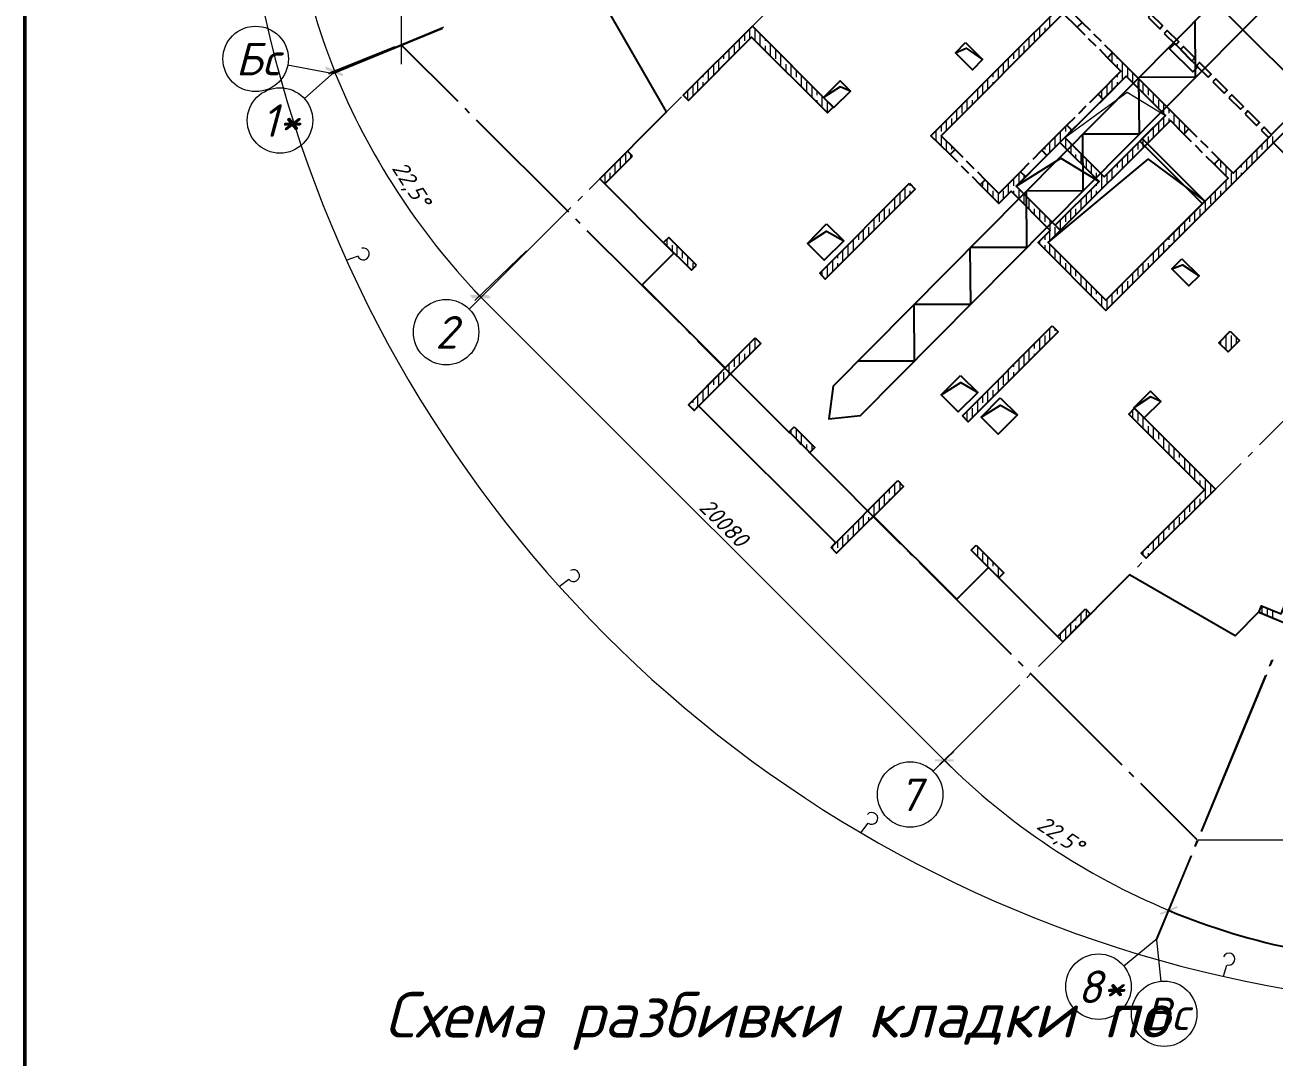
# Model space of a CAD drawing. Header units: millimetres. Extents: x 2279 to 5236, y 896 to 2828.
# Drawn here: x 4389.4 to 4580.9, y 1590 to 1748.3 of the extents above; entities that cross this region are included whole.
import ezdxf

# ---------------------------------------------------------------- set-up
doc = ezdxf.new("R2010")
doc.units = ezdxf.units.MM
for name, color, linetype in [('PDF _!!ОСНОВНАЯ', 7, 'Continuous'), ('PDF _!!ТОНКАЯ', 7, 'Continuous'), ('PDF _0', 7, 'Continuous'), ('PDF _PDF _Перекрытие', 7, 'Continuous'), ('PDF _Текст', 7, 'Continuous')]:
    doc.layers.add(name, color=color, linetype=linetype)
doc.styles.add('PDF ISOCPEUR Italic', font='isocpeui.ttf')

msp = doc.modelspace()

# ---------------------------------------------------------------- linework, layer by layer
at = {"layer": 'PDF _!!ОСНОВНАЯ', "lineweight": 50}
msp.add_lwpolyline([(4389.37, 1395.39), (5205.37, 1395.39), (5205.37, 1979.36), (4389.37, 1979.36)], close=True, dxfattribs=at)
at = {"layer": 'PDF _!!ТОНКАЯ', "lineweight": 20}
for points in [[(4447.12, 1742.28), (4447.12, 1747.28), (4447.12, 1763.92)], [(4506.98, 1754.18), (4492.84, 1740.04)], [(4546.56, 1748), (4546.56, 1749.57)], [(4453.55, 1747.92), (4436.45, 1740.85), (4429.63, 1742.12)], [(4453.38, 1747.7), (4436.36, 1740.68), (4432.17, 1736.95)], [(4499.74, 1745.84), (4499.74, 1746.9)], [(4500.54, 1746.14), (4500.54, 1747.7)], [(4501.35, 1745.93), (4501.35, 1747.66)], [(4502.11, 1745.12), (4502.11, 1746.9)], [(4544.19, 1745.84), (4544.19, 1747.15)], [(4544.99, 1746.39), (4544.99, 1747.96)], [(4545.8, 1748.25), (4545.8, 1748.25)], [(4545.8, 1747.2), (4545.8, 1747.83)], [(4550.54, 1748.25), (4550.54, 1748.25)], [(4498.17, 1743.77), (4498.17, 1745.08)], [(4498.93, 1744.57), (4498.93, 1746.14)], [(4499.74, 1745.46), (4499.74, 1745.46)], [(4502.91, 1745.84), (4502.91, 1746.09)], [(4502.91, 1745.46), (4502.91, 1745.46)], [(4502.91, 1744.32), (4502.91, 1745.08)], [(4503.72, 1743.51), (4503.72, 1745.29)], [(4542.62, 1745.46), (4542.62, 1745.46)], [(4542.62, 1744.02), (4542.62, 1745.08)], [(4543.39, 1744.82), (4543.39, 1746.39)], [(4446.06, 1744.91), (4435.85, 1740.85)], [(4446.1, 1744.87), (4435.9, 1740.72)], [(4496.56, 1743.09), (4496.56, 1743.72)], [(4497.37, 1742.96), (4497.37, 1744.53)], [(4504.52, 1743.09), (4504.52, 1744.49)], [(4505.28, 1741.95), (4505.28, 1743.72)], [(4540.21, 1741.65), (4540.21, 1743.22)], [(4541.01, 1743.09), (4541.01, 1743.98)], [(4541.82, 1743.22), (4541.82, 1744.78)], [(4494.19, 1739.79), (4494.19, 1741.35)], [(4495, 1740.59), (4495, 1742.16)], [(4495.76, 1741.4), (4495.76, 1742.96)], [(4496.56, 1742.67), (4496.56, 1742.67)], [(4496.56, 1742.2), (4496.56, 1742.28)], [(4506.09, 1742.67), (4506.09, 1742.67)], [(4506.09, 1741.14), (4506.09, 1742.28)], [(4506.89, 1740.34), (4506.89, 1742.12)], [(4507.7, 1740.29), (4507.7, 1741.31)], [(4538.64, 1740.04), (4538.64, 1741.61)], [(4539.45, 1740.85), (4539.45, 1742.28)], [(4541.01, 1742.67), (4541.01, 1742.67)], [(4492.58, 1738.22), (4492.58, 1739.79)], [(4493.39, 1740.29), (4493.39, 1740.55)], [(4493.39, 1739.91), (4493.39, 1739.91)], [(4493.39, 1739.02), (4493.39, 1739.49)], [(4507.7, 1739.91), (4507.7, 1739.91)], [(4508.46, 1738.77), (4508.46, 1740.55)], [(4509.26, 1737.97), (4509.26, 1739.49)], [(4536.27, 1737.67), (4536.27, 1739.24)], [(4537.03, 1738.47), (4537.03, 1740.04)], [(4537.84, 1740.29), (4537.84, 1740.8)], [(4537.84, 1739.91), (4537.84, 1739.91)], [(4537.84, 1739.28), (4537.84, 1739.49)], [(4491.02, 1736.78), (4491.02, 1738.18)], [(4491.78, 1738.98), (4491.1, 1738.31)], [(4491.82, 1737.5), (4491.82, 1738.98)], [(4510.07, 1737.16), (4510.07, 1738.94)], [(4510.87, 1737.5), (4510.87, 1738.14)], [(4511.63, 1735.6), (4511.63, 1737.37)], [(4534.66, 1737.5), (4534.66, 1737.63)], [(4535.47, 1736.87), (4535.47, 1738.43)], [(4548.85, 1731.02), (4558.37, 1737.97), (4564.26, 1734.41)], [(4490.04, 1737.25), (4475.9, 1723.06)], [(4510.87, 1737.12), (4510.87, 1737.12)], [(4510.87, 1736.4), (4510.87, 1736.74)], [(4512.44, 1734.79), (4512.44, 1736.57)], [(4513.24, 1735.6), (4513.24, 1735.77)], [(4533.1, 1734.75), (4533.1, 1736.06)], [(4533.86, 1735.3), (4533.86, 1736.87)], [(4534.66, 1737.12), (4534.66, 1737.12)], [(4534.66, 1736.1), (4534.66, 1736.74)], [(4530.68, 1732.12), (4530.68, 1733.69)], [(4531.49, 1734.33), (4531.49, 1734.33)], [(4531.49, 1732.93), (4531.49, 1733.94)], [(4532.29, 1733.69), (4532.29, 1735.26)], [(4529.12, 1730.52), (4529.12, 1732.08)], [(4529.92, 1731.95), (4529.92, 1732.89)], [(4529.92, 1731.57), (4529.92, 1731.57)], [(4529.92, 1729.71), (4529.92, 1731.15)], [(4530.68, 1728.91), (4530.68, 1730.47)], [(4531.49, 1729.2), (4531.49, 1729.67)], [(4480.69, 1726.41), (4480.69, 1727.85)], [(4481.49, 1727.09), (4481.49, 1728.65)], [(4482.3, 1727.89), (4482.3, 1728.4)], [(4531.49, 1728.78), (4531.49, 1728.78)], [(4479.12, 1726.03), (4479.12, 1726.03)], [(4479.88, 1725.52), (4479.88, 1727.09)], [(4477.51, 1724.67), (4477.51, 1724.67)], [(4478.32, 1723.91), (4478.32, 1725.48)], [(4479.12, 1724.72), (4479.12, 1725.6)], [(4474.85, 1722.01), (4474.13, 1721.33)], [(4523.57, 1720.86), (4523.57, 1722.51)], [(4524.33, 1721.54), (4524.33, 1723.28)], [(4525.14, 1723.61), (4525.14, 1723.87)], [(4525.14, 1723.23), (4525.14, 1723.23)], [(4525.14, 1722.34), (4525.14, 1722.85)], [(4473.07, 1720.27), (4461, 1708.21), (4457.45, 1704.65)], [(4521.16, 1718.37), (4521.16, 1720.1)], [(4521.96, 1720.86), (4521.96, 1720.91)], [(4521.96, 1720.44), (4521.96, 1720.44)], [(4522.77, 1719.93), (4522.77, 1721.71)], [(4519.59, 1716.76), (4519.59, 1718.53)], [(4520.4, 1718.07), (4520.4, 1719.34)], [(4521.96, 1719.17), (4521.96, 1720.06)], [(4517.98, 1715.19), (4517.98, 1716.93)], [(4518.79, 1717.69), (4518.79, 1717.69)], [(4518.79, 1715.99), (4518.79, 1717.26)], [(4520.4, 1717.69), (4520.4, 1717.69)], [(4487.84, 1714.34), (4487.84, 1715.4)], [(4488.65, 1714.89), (4488.65, 1714.89)], [(4488.65, 1713.54), (4488.65, 1714.51)], [(4515.61, 1712.82), (4515.61, 1714.51)], [(4516.42, 1713.58), (4516.42, 1715.36)], [(4517.22, 1715.32), (4517.22, 1716.16)], [(4517.22, 1714.89), (4517.22, 1714.89)], [(4517.22, 1714.39), (4517.22, 1714.51)], [(4438.61, 1712.23), (4440.38, 1712.82)], [(4466.29, 1713.62), (4458.38, 1706)], [(4489.41, 1712.78), (4489.41, 1714.3)], [(4490.21, 1712.52), (4490.21, 1713.54)], [(4491.02, 1711.17), (4491.02, 1712.73)], [(4514.05, 1712.52), (4514.05, 1712.99)], [(4514.81, 1712.02), (4514.81, 1713.75)], [(4490.21, 1712.14), (4490.21, 1712.14)], [(4491.82, 1710.91), (4491.82, 1711.72)], [(4511.63, 1709.77), (4511.63, 1710.58)], [(4512.44, 1709.73), (4512.44, 1711.38)], [(4513.24, 1710.41), (4513.24, 1712.18)], [(4514.05, 1712.14), (4514.05, 1712.14)], [(4514.05, 1711.21), (4514.05, 1711.72)], [(4462.82, 1710.03), (4458.59, 1705.79)], [(4458.25, 1707.57), (4531.45, 1634.42)], [(4546.56, 1699.99), (4546.56, 1701.77)], [(4547.36, 1701.39), (4547.36, 1701.64)], [(4547.36, 1701.01), (4547.36, 1701.01)], [(4574.37, 1701.01), (4574.37, 1701.01)], [(4500.54, 1697.71), (4500.54, 1699.48)], [(4501.35, 1698.64), (4501.35, 1700.29)], [(4502.11, 1699.31), (4502.11, 1699.53)], [(4544.19, 1698.64), (4544.19, 1699.36)], [(4544.99, 1698.38), (4544.99, 1700.16)], [(4545.8, 1699.19), (4545.8, 1700.63)], [(4572.77, 1699.23), (4572.77, 1699.87)], [(4573.57, 1698.43), (4573.57, 1700.67)], [(4574.37, 1698.64), (4574.37, 1700.63)], [(4575.14, 1699.44), (4575.14, 1700.37)], [(4498.17, 1695.84), (4498.17, 1697.11)], [(4498.93, 1696.14), (4498.93, 1697.92)], [(4499.74, 1698.64), (4499.74, 1698.68)], [(4499.74, 1698.21), (4499.74, 1698.21)], [(4499.74, 1696.94), (4499.74, 1697.83)], [(4542.62, 1696.01), (4542.62, 1697.79)], [(4543.39, 1696.82), (4543.39, 1698.6)], [(4544.19, 1698.21), (4544.19, 1698.21)], [(4544.19, 1697.62), (4544.19, 1697.83)], [(4592.83, 1698), (4578.69, 1683.86)], [(4496.56, 1695.46), (4496.56, 1695.46)], [(4497.37, 1694.53), (4497.37, 1694.95), (4497.37, 1696.31)], [(4498.17, 1695.46), (4498.17, 1695.46)], [(4540.21, 1693.64), (4540.21, 1695.42)], [(4541.01, 1695.84), (4541.01, 1696.18)], [(4541.01, 1695.46), (4541.01, 1695.46)], [(4541.82, 1695.21), (4541.82, 1696.99)], [(4495, 1693.09), (4495, 1693.94)], [(4495.76, 1692.96), (4495.76, 1694.74)], [(4496.56, 1693.77), (4496.56, 1695.04)], [(4538.64, 1692.03), (4538.64, 1693.81)], [(4539.45, 1693.09), (4539.45, 1694.62)], [(4541.01, 1694.45), (4541.01, 1695.04)], [(4492.58, 1689.79), (4492.58, 1691.57)], [(4493.39, 1690.59), (4493.39, 1692.29)], [(4494.19, 1691.36), (4494.19, 1693.13)], [(4495, 1692.67), (4495, 1692.67)], [(4495, 1692.16), (4495, 1692.29)], [(4536.27, 1690.3), (4536.27, 1691.44)], [(4537.03, 1690.47), (4537.03, 1692.24)], [(4537.84, 1692.67), (4537.84, 1692.67)], [(4537.84, 1691.27), (4537.84, 1692.29)], [(4491.82, 1690.3), (4491.82, 1690.76)], [(4491.82, 1689.92), (4491.82, 1689.92)], [(4491.82, 1689.32), (4491.82, 1689.49)], [(4534.66, 1688.1), (4534.66, 1689.49)], [(4535.47, 1688.86), (4535.47, 1690.64)], [(4536.27, 1689.92), (4536.27, 1689.92)], [(4533.86, 1687.55), (4533.86, 1689.07)], [(4559.26, 1687.97), (4559.26, 1689.28)], [(4560.06, 1687.5), (4560.06, 1688.94)], [(4560.87, 1686.36), (4560.87, 1688.14)], [(4506.89, 1685.56), (4506.89, 1686.23)], [(4507.7, 1684.75), (4507.7, 1686.32)], [(4561.67, 1687.12), (4561.67, 1687.12)], [(4561.67, 1685.6), (4561.67, 1686.74)], [(4562.44, 1684.79), (4562.44, 1686.57)], [(4563.24, 1684.75), (4563.24, 1685.77)], [(4508.46, 1683.95), (4508.46, 1685.51)], [(4509.26, 1684.33), (4509.26, 1684.33)], [(4509.26, 1683.14), (4509.26, 1683.95)], [(4510.07, 1683.06), (4510.07, 1683.91)], [(4563.24, 1684.33), (4563.24, 1684.33)], [(4564.04, 1683.19), (4564.04, 1684.96)], [(4564.85, 1682.42), (4564.85, 1683.95)], [(4565.61, 1681.62), (4565.61, 1683.4)], [(4566.42, 1681.96), (4566.42, 1682.59)], [(4567.22, 1680.01), (4567.22, 1681.79)], [(4577.63, 1682.76), (4576.96, 1682.08)], [(4575.86, 1681.03), (4561.72, 1666.89)], [(4566.42, 1681.58), (4566.42, 1681.58)], [(4566.42, 1680.81), (4566.42, 1681.15)], [(4568.02, 1679.25), (4568.02, 1680.98)], [(4568.79, 1678.44), (4568.79, 1680.22)], [(4522.77, 1676.2), (4522.77, 1677.94)], [(4523.57, 1676.96), (4523.57, 1678.06)], [(4569.59, 1679.16), (4569.59, 1679.42)], [(4569.59, 1678.78), (4569.59, 1678.78)], [(4569.59, 1677.64), (4569.59, 1678.4)], [(4570.39, 1675.57), (4570.39, 1678.61)], [(4521.16, 1674.59), (4521.16, 1676.37)], [(4521.96, 1676.41), (4521.96, 1677.13)], [(4571.2, 1676.41), (4571.2, 1677.81)], [(4519.59, 1673.02), (4519.59, 1674.76)], [(4520.4, 1673.79), (4520.4, 1675.57)], [(4521.96, 1675.99), (4521.96, 1675.99)], [(4521.96, 1675.4), (4521.96, 1675.61)], [(4568.02, 1673.62), (4568.02, 1674.76)], [(4568.79, 1674), (4568.79, 1675.57)], [(4569.59, 1675.99), (4569.59, 1675.99)], [(4569.59, 1674.8), (4569.59, 1675.61)], [(4517.22, 1670.87), (4517.22, 1672.39)], [(4517.98, 1671.42), (4517.98, 1673.19)], [(4518.79, 1673.62), (4518.79, 1673.96)], [(4518.79, 1673.24), (4518.79, 1673.24)], [(4518.79, 1672.22), (4518.79, 1672.81)], [(4565.61, 1670.82), (4565.61, 1672.39)], [(4566.42, 1671.63), (4566.42, 1672.81)], [(4567.22, 1672.39), (4567.22, 1673.96)], [(4568.02, 1673.24), (4568.02, 1673.24)], [(4515.61, 1670.44), (4515.61, 1670.44)], [(4516.42, 1669.85), (4516.42, 1671.59)], [(4564.04, 1669.21), (4564.04, 1670.78)], [(4564.85, 1670.87), (4564.85, 1671.59)], [(4564.85, 1670.44), (4564.85, 1670.44)], [(4513.24, 1667.9), (4513.24, 1668.41)], [(4514.05, 1668.07), (4514.05, 1669.21)], [(4514.81, 1668.24), (4514.81, 1670.02)], [(4515.61, 1669.05), (4515.61, 1670.06)], [(4561.67, 1668.07), (4561.67, 1668.41)], [(4562.44, 1667.65), (4562.44, 1669.21)], [(4563.24, 1668.45), (4563.24, 1669.98)], [(4564.85, 1670.02), (4564.85, 1670.06)], [(4514.05, 1667.69), (4514.05, 1667.69)], [(4534.66, 1667.69), (4534.66, 1667.69)], [(4535.47, 1666.72), (4535.47, 1668.28)], [(4536.27, 1665.96), (4536.27, 1667.27)], [(4537.03, 1665.15), (4537.03, 1666.72)], [(4560.87, 1666.93), (4560.87, 1667.61)], [(4561.67, 1667.69), (4561.67, 1667.69)], [(4561.67, 1666.84), (4561.67, 1667.27)], [(4537.84, 1665.28), (4537.84, 1665.91)], [(4537.84, 1664.9), (4537.84, 1664.9)], [(4537.84, 1664.35), (4537.84, 1664.52)], [(4538.64, 1663.54), (4538.64, 1665.11)], [(4560.66, 1665.83), (4559.98, 1665.11)], [(4539.45, 1664.22), (4539.45, 1664.3)], [(4558.92, 1664.05), (4544.78, 1649.91)], [(4579.12, 1657.95), (4579.12, 1658.93)], [(4579.92, 1657.62), (4579.92, 1658.8)], [(4550.54, 1656.94), (4550.54, 1657.28)], [(4551.34, 1656.51), (4551.34, 1658.08)], [(4552.15, 1657.32), (4552.15, 1658.55)], [(4580.72, 1657.28), (4580.72, 1658.46)], [(4548.97, 1654.19), (4548.97, 1655.71)], [(4549.74, 1654.95), (4549.74, 1656.51)], [(4550.54, 1656.56), (4550.54, 1656.56)], [(4550.54, 1655.75), (4550.54, 1656.18)], [(4548.17, 1654.02), (4548.17, 1654.91)], [(4580.55, 1650.84), (4580.17, 1649.91)], [(4580.72, 1650.93), (4580.34, 1649.99)], [(4543.68, 1648.85), (4543, 1648.13)], [(4579.58, 1648.51), (4575.01, 1637.51), (4569.67, 1624.59)], [(4579.75, 1648.6), (4575.14, 1637.46), (4569.8, 1624.55)], [(4541.95, 1647.07), (4532.17, 1637.29), (4528.61, 1633.78)], [(4533.9, 1639.03), (4529.67, 1634.8)], [(4517.56, 1624.38), (4518.66, 1625.86)], [(4569.08, 1623.2), (4568.7, 1622.27)], [(4569.21, 1623.15), (4568.83, 1622.22)], [(4569.25, 1623.28), (4587.84, 1623.28)], [(4568.15, 1620.87), (4562.77, 1607.96), (4557.86, 1603.93)], [(4568.28, 1620.83), (4562.9, 1607.91), (4563.54, 1601.56)], [(4573.15, 1602.37), (4573.7, 1604.1)]]:
    msp.add_lwpolyline(points, dxfattribs=at)
at = {"layer": 'PDF _!!ТОНКАЯ', "lineweight": 25}
for points in [[(4560.36, 1763.32), (4561.12, 1762.56), (4549.4, 1750.79), (4551.51, 1748.68), (4550.71, 1747.92), (4548.59, 1750.03), (4529.88, 1731.28), (4532, 1729.16), (4531.23, 1728.4), (4528.31, 1731.28)], [(4561.63, 1749.48), (4563.41, 1747.7), (4563.83, 1748.17), (4562.1, 1749.9)], [(4513.33, 1735.68), (4500.92, 1748.08), (4490.3, 1737.5), (4491.1, 1736.7), (4500.8, 1746.43), (4512.44, 1734.79)], [(4564.09, 1746.98), (4565.86, 1745.21), (4566.33, 1745.67), (4564.55, 1747.45)], [(4533.61, 1745.59), (4536.23, 1742.96), (4534.66, 1741.4), (4532.08, 1744.02)], [(4565.7, 1745.42), (4569.21, 1741.86), (4568.45, 1741.1), (4564.89, 1744.61)], [(4566.58, 1744.53), (4568.32, 1742.75), (4568.79, 1743.22), (4567.05, 1744.99)], [(4569.04, 1742.03), (4570.82, 1740.29), (4571.28, 1740.72), (4569.51, 1742.5)], [(4570.31, 1721.24), (4560.7, 1730.85), (4564.26, 1734.41), (4558.24, 1740.42), (4541.35, 1723.53), (4548.17, 1716.76), (4546.26, 1714.89), (4555.11, 1706.05)], [(4571.54, 1739.58), (4573.27, 1737.8), (4573.74, 1738.26), (4572, 1740.04)], [(4573.99, 1737.08), (4575.77, 1735.34), (4576.24, 1735.77), (4574.46, 1737.54)], [(4576.49, 1734.62), (4578.23, 1732.84), (4578.69, 1733.31), (4576.91, 1735.09)], [(4578.95, 1732.12), (4580.09, 1731.02), (4580.55, 1731.45), (4579.41, 1732.59)], [(4482.55, 1728.14), (4481.75, 1728.91), (4477.51, 1724.67), (4478.27, 1723.91)], [(4525.01, 1724), (4525.9, 1723.11), (4512.1, 1709.31), (4511.25, 1710.19)], [(4512.31, 1717.77), (4514.94, 1715.15), (4511.93, 1712.18), (4509.35, 1714.77)], [(4492.33, 1711.42), (4488.1, 1715.66), (4487.29, 1714.89), (4491.57, 1710.66)], [(4566.8, 1712.4), (4569.42, 1709.81), (4567.85, 1708.25), (4565.23, 1710.87)], [(4546.9, 1702.11), (4547.79, 1701.22), (4533.99, 1687.42), (4533.14, 1688.31)], [(4574.2, 1701.3), (4575.64, 1699.91), (4573.87, 1698.13), (4572.43, 1699.53)], [(4501.35, 1700.29), (4502.24, 1699.4), (4491.99, 1689.15), (4491.1, 1690.04)], [(4532.84, 1694.53), (4535.47, 1691.91), (4532.46, 1688.94), (4529.88, 1691.57)], [(4538.94, 1691.1), (4541.56, 1688.48), (4538.6, 1685.51), (4535.98, 1688.14)], [(4559.51, 1689.49), (4571.92, 1677.09), (4561.29, 1666.51), (4560.53, 1667.27), (4570.27, 1677), (4558.63, 1688.6)], [(4507.32, 1686.66), (4510.49, 1683.48), (4509.73, 1682.72), (4506.55, 1685.89)], [(4523.23, 1678.4), (4524.12, 1677.51), (4513.84, 1667.27), (4512.99, 1668.16)], [(4535.26, 1668.5), (4539.49, 1664.26), (4538.73, 1663.5), (4534.45, 1667.73)], [(4583.9, 1662.44), (4585.04, 1661.98), (4582.76, 1656.43), (4578.57, 1658.17), (4578.99, 1659.18), (4581.99, 1657.95)], [(4551.98, 1658.72), (4552.74, 1657.95), (4548.51, 1653.68), (4547.7, 1654.48)]]:
    msp.add_lwpolyline(points, close=True, dxfattribs=at)
for points in [[(4560.36, 1763.32), (4587.16, 1736.53), (4580.81, 1730.18), (4591.22, 1719.76)], [(4582.76, 1656.43), (4578.52, 1658.21), (4574.97, 1654.61), (4558.75, 1663.97), (4548.51, 1653.68), (4537.12, 1665.07), (4532.25, 1660.2), (4519.51, 1672.94), (4513.84, 1667.27), (4512.99, 1668.16), (4513.67, 1668.88), (4492.67, 1689.87), (4491.99, 1689.15), (4491.1, 1690.04), (4496.73, 1695.67), (4484.03, 1708.42), (4488.9, 1713.29), (4477.51, 1724.67), (4487.76, 1734.96), (4478.44, 1751.13)], [(4568.79, 1748.89), (4568.83, 1740.25), (4560.19, 1740.21)], [(4551.94, 1746.73), (4550.71, 1747.92), (4551.51, 1748.68), (4552.7, 1747.49)], [(4553.25, 1746.94), (4554.39, 1745.8)], [(4455.79, 1736.53), (4447.12, 1745.16)], [(4553.63, 1745.04), (4552.49, 1746.14)], [(4554.94, 1745.25), (4556.13, 1744.06), (4555.37, 1743.26), (4554.18, 1744.49)], [(4532.08, 1744.02), (4533.69, 1744.7), (4536.23, 1742.96)], [(4587.16, 1736.53), (4555.11, 1704.48), (4544.74, 1714.89), (4546.6, 1716.76), (4540.59, 1722.77), (4538.73, 1720.91), (4535.85, 1723.78), (4536.61, 1724.55), (4538.73, 1722.43), (4542.03, 1725.77), (4542.83, 1725.01), (4541.35, 1723.53), (4547.36, 1717.56), (4554.1, 1724.25), (4548.08, 1730.26), (4546.09, 1728.27), (4545.33, 1729.08), (4549.14, 1732.89), (4549.9, 1732.12), (4548.85, 1731.02), (4554.86, 1725.01), (4564.26, 1734.41), (4558.24, 1740.42), (4554.69, 1736.87), (4553.93, 1737.67), (4557.44, 1741.18), (4555.37, 1743.26), (4556.13, 1744.06), (4567.85, 1732.34), (4567.09, 1731.53), (4565.02, 1733.61), (4546.26, 1714.89), (4555.11, 1706.05), (4573.87, 1724.8), (4571.75, 1726.92), (4572.51, 1727.68), (4574.63, 1725.56), (4586.35, 1737.29)], [(4515.95, 1738.14), (4514.39, 1738.81), (4511.85, 1737.16), (4514.39, 1739.7), (4515.95, 1738.14), (4513.41, 1735.6), (4511.85, 1737.16)], [(4560.15, 1740.17), (4560.23, 1731.53), (4551.6, 1731.53)], [(4552.66, 1736.4), (4553.93, 1737.67), (4554.69, 1736.87), (4553.42, 1735.6)], [(4457.53, 1734.75), (4456.85, 1735.47)], [(4513.03, 1735.72), (4513.03, 1735.72)], [(4513.24, 1735.72), (4513.29, 1735.72)], [(4550.96, 1734.71), (4552.11, 1735.85)], [(4472.77, 1719.55), (4458.59, 1733.69)], [(4551.17, 1733.35), (4549.9, 1732.12), (4549.14, 1732.89), (4550.41, 1734.16)], [(4552.87, 1735.05), (4551.77, 1733.94)], [(4568.28, 1730.35), (4567.09, 1731.53), (4567.85, 1732.34), (4569.08, 1731.11)], [(4551.56, 1731.49), (4551.6, 1722.85), (4542.96, 1722.81)], [(4546.26, 1714.89), (4561.63, 1727.68), (4570.31, 1721.24), (4569.93, 1720.86), (4560.32, 1730.47), (4560.7, 1730.85)], [(4569.97, 1728.65), (4568.87, 1729.8)], [(4569.63, 1730.56), (4570.78, 1729.46)], [(4532.42, 1727.21), (4531.23, 1728.4), (4532, 1729.16), (4533.18, 1727.98)], [(4541.35, 1723.53), (4548.21, 1727.85), (4554.1, 1724.25)], [(4543.98, 1727.72), (4545.33, 1729.08), (4546.09, 1728.27), (4544.74, 1726.92)], [(4571.33, 1728.86), (4572.51, 1727.68), (4571.75, 1726.92), (4570.52, 1728.1)], [(4534.11, 1725.52), (4532.97, 1726.62)], [(4533.73, 1727.43), (4534.88, 1726.28)], [(4544.19, 1726.37), (4542.83, 1725.01), (4542.03, 1725.77), (4543.39, 1727.13)], [(4535.43, 1725.73), (4536.61, 1724.55), (4535.85, 1723.78), (4534.66, 1724.97)], [(4542.92, 1722.77), (4542.96, 1714.13), (4534.33, 1714.13)], [(4474.51, 1717.82), (4473.83, 1718.49)], [(4489.75, 1702.62), (4475.56, 1716.71)], [(4509.35, 1714.77), (4512.31, 1716.63), (4514.94, 1715.15)], [(4534.28, 1714.09), (4534.37, 1705.41), (4525.73, 1705.41)], [(4565.23, 1710.87), (4566.88, 1711.51), (4569.42, 1709.81)], [(4525.69, 1705.37), (4525.73, 1696.73), (4517.1, 1696.69)], [(4491.48, 1700.84), (4490.81, 1701.56)], [(4506.72, 1685.64), (4492.54, 1699.78)], [(4529.88, 1691.57), (4532.89, 1693.43), (4535.47, 1691.91)], [(4563.54, 1690.55), (4561.97, 1691.23), (4559.43, 1689.58), (4561.97, 1692.12), (4563.54, 1690.55), (4561, 1688.01), (4559.43, 1689.58)], [(4535.98, 1688.14), (4538.98, 1689.96), (4541.56, 1688.48)], [(4508.46, 1683.86), (4507.78, 1684.58)], [(4523.7, 1668.66), (4509.56, 1682.8)], [(4525.44, 1666.89), (4524.76, 1667.61)], [(4540.68, 1651.73), (4526.54, 1665.83)], [(4542.45, 1649.95), (4541.73, 1650.67)], [(4557.65, 1634.75), (4543.51, 1648.89)], [(4531.74, 1636.87), (4529.63, 1634.8)], [(4559.43, 1632.98), (4558.71, 1633.7)], [(4569.12, 1623.28), (4560.49, 1631.92)]]:
    msp.add_lwpolyline(points, dxfattribs=at)
at = {"layer": 'PDF _!!ТОНКАЯ', "lineweight": 20}
msp.add_lwpolyline([(4471.29, 1662.14), (4472.77, 1663.29, 2.267543), (4473.05, 1664.6)], format="xyb", dxfattribs=at)
for centre in [(4424.74, 1743.07), (4424.74, 1743.07), (4428.47, 1733.63), (4453.95, 1701.16), (4525.12, 1630.25), (4553.99, 1600.78), (4564.07, 1596.63), (4564.07, 1596.63)]:
    msp.add_circle(centre, 5.02, dxfattribs=at)
for centre, radius, start, end in [((4538.54, 1781.42), 109.37, 180, 201.5552), ((4538.16, 1782.31), 109.37, 202.132, 223.7146), ((4441.25, 1713.14), 0.91, 198.0342, 102.8432), ((4605.47, 1710.6), 106.2, 225, 247.4945), ((4519.23, 1626.6), 0.91, 233.2945, 138.1034), ((4574.01, 1605.01), 0.91, 250.9219, 155.7309)]:
    msp.add_arc(centre, radius, start, end, dxfattribs=at)
at = {"layer": 'PDF _!!ТОНКАЯ', "lineweight": 25}
msp.add_arc((4605.3, 1710.14), 105.74, 247.486, 269.9997, dxfattribs=at)
at = {"layer": 'PDF _0', "lineweight": 20}
msp.add_lwpolyline([(4488.01, 1939.32, 0.279769), (4426.92, 1746.34, 0.279819), (4569.93, 1603.11, 0.279869), (4762.95, 1663.95)], format="xyb", dxfattribs=at)
at = {"layer": 'PDF _0', "lineweight": 25}
msp.add_lwpolyline([(4611.88, 1792.37), (4513.29, 1692.88), (4512.65, 1687.88), (4517.48, 1688.39), (4616.24, 1788.09)], dxfattribs=at)
at = {"layer": 'PDF _0', "lineweight": 20}
for radius in [128.51, 98.49]:
    msp.add_arc((4616.35, 1792.51), radius, 318.7463, 131.1658, dxfattribs=at)
at = {"layer": 'PDF _0', "transparency": 33554559}
for points in [[(4435.52, 1741.9), (4435.43, 1741.65), (4438.14, 1740.8)], [(4435.43, 1741.65), (4438.14, 1740.8), (4438.01, 1740.51)], [(4438.18, 1740.68), (4435.47, 1741.48), (4435.56, 1741.78)], [(4438.06, 1740.42), (4438.18, 1740.68), (4435.47, 1741.48)], [(4457.66, 1706.89), (4457.66, 1706.6), (4460.49, 1706.85)], [(4457.66, 1706.6), (4460.49, 1706.85), (4460.49, 1706.51)], [(4460.71, 1706.34), (4460.71, 1706.64), (4457.87, 1706.34)], [(4460.71, 1706.64), (4457.87, 1706.34), (4457.87, 1706.64)], [(4528.95, 1635.64), (4528.95, 1635.35), (4531.79, 1635.64)], [(4528.95, 1635.35), (4531.79, 1635.64), (4531.79, 1635.35)], [(4531.79, 1635.35), (4531.79, 1635.64), (4528.95, 1635.35)], [(4531.79, 1635.64), (4528.95, 1635.35), (4528.95, 1635.64)], [(4563.41, 1612.06), (4563.54, 1611.81), (4566.03, 1613.16)], [(4566.03, 1613.16), (4563.54, 1611.81), (4563.41, 1612.06)], [(4563.54, 1611.81), (4566.03, 1613.16), (4566.16, 1612.87)], [(4566.16, 1612.87), (4566.03, 1613.16), (4563.54, 1611.81)]]:
    msp.add_solid(points, dxfattribs=at)
at = {"layer": 'PDF _PDF _Перекрытие', "lineweight": 20}
for points in [[(4556.09, 1742.54), (4556.09, 1744.02)], [(4556.89, 1743.09), (4556.89, 1743.3)], [(4556.89, 1742.67), (4556.89, 1742.67)], [(4556.89, 1741.73), (4556.89, 1742.28)], [(4557.69, 1739.87), (4557.69, 1742.5)], [(4558.5, 1740.29), (4558.5, 1741.73)], [(4556.09, 1738.26), (4556.09, 1739.83)], [(4556.89, 1740.29), (4556.89, 1740.63)], [(4556.89, 1739.91), (4556.89, 1739.91)], [(4556.89, 1739.07), (4556.89, 1739.49)], [(4559.26, 1739.36), (4559.26, 1740.93)], [(4560.06, 1739.91), (4560.06, 1739.91)], [(4560.06, 1738.56), (4560.06, 1739.49)], [(4560.87, 1737.8), (4560.87, 1739.32)], [(4554.52, 1737.08), (4554.52, 1738.26)], [(4555.32, 1737.5), (4555.32, 1739.02)], [(4561.67, 1737.5), (4561.67, 1738.56)], [(4562.44, 1736.19), (4562.44, 1737.75)], [(4561.67, 1737.12), (4561.67, 1737.12)], [(4563.24, 1735.38), (4563.24, 1736.74)], [(4564.04, 1734.62), (4564.04, 1735.38), (4564.04, 1736.15)], [(4564.85, 1734.75), (4564.85, 1735.38)], [(4564.04, 1732.63), (4564.04, 1734.2)], [(4564.85, 1734.33), (4564.85, 1734.33)], [(4564.85, 1733.44), (4564.85, 1733.94)], [(4565.61, 1733.01), (4565.61, 1734.58)], [(4566.42, 1732.21), (4566.42, 1733.78)], [(4548.17, 1730.18), (4548.17, 1730.35), (4548.17, 1731.91)], [(4548.97, 1731.95), (4548.97, 1732.67)], [(4548.97, 1731.57), (4548.97, 1731.57)], [(4549.74, 1731.91), (4549.74, 1732.29)], [(4561.67, 1731.57), (4561.67, 1731.57)], [(4562.44, 1731.07), (4562.44, 1732.63)], [(4563.24, 1731.95), (4563.24, 1733.39)], [(4567.22, 1731.66), (4567.22, 1732.97)], [(4580.72, 1731.57), (4580.72, 1731.57)], [(4546.56, 1728.74), (4546.56, 1730.3)], [(4547.36, 1729.54), (4547.36, 1731.11)], [(4548.97, 1731.15), (4548.97, 1731.15)], [(4548.97, 1729.37), (4548.97, 1730.94)], [(4549.74, 1730.13), (4549.74, 1729.67), (4549.74, 1728.61)], [(4560.06, 1729.2), (4560.06, 1730.22)], [(4560.87, 1729.46), (4560.87, 1729.92), (4560.87, 1730.73), (4560.87, 1731.02)], [(4561.67, 1730.26), (4561.67, 1731.15)], [(4579.12, 1729.2), (4579.12, 1730.05)], [(4579.92, 1729.29), (4579.92, 1730.85)], [(4580.72, 1730.09), (4580.72, 1731.15)], [(4545.8, 1729.2), (4545.8, 1729.5)], [(4545.8, 1728.78), (4545.8, 1728.78)], [(4550.54, 1729.2), (4550.54, 1729.37)], [(4550.54, 1728.78), (4550.54, 1728.78)], [(4550.54, 1727.81), (4550.54, 1728.4)], [(4551.34, 1727), (4551.34, 1728.57)], [(4552.15, 1726.41), (4552.15, 1727.76)], [(4557.69, 1726.28), (4557.69, 1727.85)], [(4558.5, 1727.09), (4558.5, 1728.4)], [(4559.26, 1727.89), (4559.26, 1729.46)], [(4560.06, 1728.78), (4560.06, 1728.78)], [(4577.55, 1726.92), (4577.55, 1728.4)], [(4578.31, 1727.68), (4578.31, 1729.25)], [(4579.12, 1728.78), (4579.12, 1728.78)], [(4552.91, 1725.44), (4552.91, 1726.96)], [(4553.71, 1726.03), (4553.71, 1726.03)], [(4556.09, 1724.72), (4556.09, 1726.28)], [(4556.89, 1726.41), (4556.89, 1727.04)], [(4556.89, 1726.03), (4556.89, 1726.03)], [(4571.96, 1726.66), (4571.96, 1727.17)], [(4572.77, 1726.41), (4572.77, 1727.43)], [(4572.77, 1726.03), (4572.77, 1726.03)], [(4573.57, 1725.1), (4573.57, 1726.62)], [(4575.14, 1724.5), (4575.14, 1726.07)], [(4575.94, 1726.41), (4575.94, 1726.87)], [(4575.94, 1726.03), (4575.94, 1726.03)], [(4576.74, 1726.11), (4576.74, 1727.68)], [(4536.27, 1723.61), (4536.27, 1724.17)], [(4537.03, 1722.56), (4537.03, 1724.12)], [(4540.21, 1722.39), (4540.21, 1723.95)], [(4541.01, 1723.61), (4541.01, 1724.76)], [(4541.82, 1724), (4541.82, 1725.56)], [(4542.62, 1724.8), (4542.62, 1725.22)], [(4553.71, 1724.63), (4553.71, 1724.97), (4553.71, 1725.6)], [(4554.52, 1723.11), (4554.52, 1725.39)], [(4555.32, 1723.91), (4555.32, 1725.48)], [(4556.89, 1725.52), (4556.89, 1725.6)], [(4573.57, 1722.94), (4573.57, 1724.5)], [(4574.37, 1723.74), (4574.37, 1725.6)], [(4575.94, 1725.31), (4575.94, 1725.6)], [(4537.84, 1723.23), (4537.84, 1723.23)], [(4537.84, 1721.79), (4537.84, 1722.85)], [(4538.64, 1720.99), (4538.64, 1722.51)], [(4539.45, 1721.63), (4539.45, 1722.85)], [(4541.01, 1723.23), (4541.01, 1723.23)], [(4541.01, 1722.34), (4541.01, 1722.85)], [(4541.82, 1721.54), (4541.82, 1721.67), (4541.82, 1723.11)], [(4542.62, 1720.86), (4542.62, 1722.3)], [(4552.15, 1720.86), (4552.15, 1722.3)], [(4552.91, 1721.54), (4552.91, 1723.11)], [(4553.71, 1723.61), (4553.71, 1723.87)], [(4553.71, 1723.23), (4553.71, 1723.23)], [(4553.71, 1722.34), (4553.71, 1722.85)], [(4571.2, 1720.86), (4571.2, 1722.09)], [(4571.96, 1721.33), (4571.96, 1722.9)], [(4572.77, 1723.61), (4572.77, 1723.7)], [(4572.77, 1723.23), (4572.77, 1723.23)], [(4572.77, 1722.13), (4572.77, 1722.85)], [(4543.39, 1719.97), (4543.39, 1721.5)], [(4544.19, 1720.44), (4544.19, 1720.44)], [(4550.54, 1720.44), (4550.54, 1720.44)], [(4551.34, 1719.93), (4551.34, 1721.5)], [(4569.59, 1720.44), (4569.59, 1720.44)], [(4570.39, 1719.76), (4570.39, 1721.33)], [(4544.19, 1719.17), (4544.19, 1720.06)], [(4544.99, 1718.37), (4544.99, 1719.93)], [(4545.8, 1718.07), (4545.8, 1719.13)], [(4546.56, 1718.32), (4546.56, 1717.77), (4546.56, 1716.8)], [(4548.17, 1716.76), (4548.17, 1718.32)], [(4548.97, 1718.07), (4548.97, 1719.13)], [(4549.74, 1718.37), (4549.74, 1719.93)], [(4550.54, 1719.17), (4550.54, 1720.06)], [(4567.22, 1716.59), (4567.22, 1718.15)], [(4568.02, 1718.07), (4568.02, 1718.92)], [(4568.79, 1718.15), (4568.79, 1719.72)], [(4569.59, 1718.96), (4569.59, 1720.06)], [(4545.8, 1717.69), (4545.8, 1717.69)], [(4546.56, 1715.19), (4546.56, 1716.76)], [(4547.36, 1715.99), (4547.36, 1717.26)], [(4548.97, 1717.69), (4548.97, 1717.69)], [(4565.61, 1714.98), (4565.61, 1716.55)], [(4566.42, 1715.78), (4566.42, 1717.26)], [(4568.02, 1717.69), (4568.02, 1717.69)], [(4544.99, 1714.64), (4544.99, 1715.15)], [(4545.8, 1715.32), (4545.8, 1715.95)], [(4545.8, 1714.89), (4545.8, 1714.89)], [(4545.8, 1713.84), (4545.8, 1714.51)], [(4546.56, 1713.03), (4546.56, 1714.6)], [(4564.04, 1713.41), (4564.04, 1714.98)], [(4564.85, 1715.32), (4564.85, 1715.74)], [(4564.85, 1714.89), (4564.85, 1714.89)], [(4564.85, 1714.22), (4564.85, 1714.51)], [(4547.36, 1712.52), (4547.36, 1713.79)], [(4548.17, 1711.46), (4548.17, 1712.99)], [(4561.67, 1712.52), (4561.67, 1712.61)], [(4562.44, 1711.8), (4562.44, 1713.37)], [(4563.24, 1712.61), (4563.24, 1714.17)], [(4548.97, 1712.14), (4548.97, 1712.14)], [(4548.97, 1710.66), (4548.97, 1711.72)], [(4549.74, 1709.86), (4549.74, 1711.42)], [(4550.54, 1709.73), (4550.54, 1710.62)], [(4560.06, 1709.73), (4560.06, 1711)], [(4560.87, 1710.24), (4560.87, 1711.8)], [(4561.67, 1712.14), (4561.67, 1712.14)], [(4561.67, 1711.04), (4561.67, 1711.72)], [(4550.54, 1709.35), (4550.54, 1709.35)], [(4551.34, 1708.29), (4551.34, 1709.81)], [(4552.15, 1707.49), (4552.15, 1708.97)], [(4557.69, 1707.06), (4557.69, 1708.63)], [(4558.5, 1709.35), (4558.5, 1709.35)], [(4558.5, 1707.87), (4558.5, 1708.97)], [(4559.26, 1708.63), (4559.26, 1710.19)], [(4552.91, 1706.68), (4552.91, 1708.25)], [(4553.71, 1706.98), (4553.71, 1707.44)], [(4556.09, 1705.45), (4556.09, 1707.02)], [(4556.89, 1706.98), (4556.89, 1707.82)], [(4553.71, 1706.55), (4553.71, 1706.55)], [(4553.71, 1705.92), (4553.71, 1706.17)], [(4554.52, 1705.11), (4554.52, 1706.64)], [(4555.32, 1704.69), (4555.32, 1706.17)], [(4556.89, 1706.55), (4556.89, 1706.55)]]:
    msp.add_lwpolyline(points, dxfattribs=at)

# ---------------------------------------------------------------- texts
at = {"layer": 'PDF _Текст', "attachment_point": 7, "style": 'PDF ISOCPEUR Italic'}
for s, insert, char_height in [('Бс', (4421.67, 1740.55), 5), ('1*', (4425.69, 1731.11), 5), ('2', (4452.28, 1698.64), 5), ('7', (4523.36, 1627.69), 5), ('8*', (4550.79, 1598.26), 5), ('Схема разбивки кладки по', (4444.49, 1591.08), 6.9997), ('Вс', (4561, 1594.11), 5)]:
    msp.add_mtext(s, dxfattribs=dict(at, insert=insert, char_height=char_height))
at = {"layer": 'PDF _Текст', "char_height": 2.5, "attachment_point": 7, "style": 'PDF ISOCPEUR Italic'}
for s, insert, rotation in [('22,5°', (4445.05, 1726.01), 302.9591), ('20080', (4492.58, 1674.13), 315.2309), ('22,5°', (4544, 1624.64), 326.2058)]:
    msp.add_mtext(s, dxfattribs=dict(at, insert=insert, rotation=rotation))

doc.saveas('drawing.dxf')
